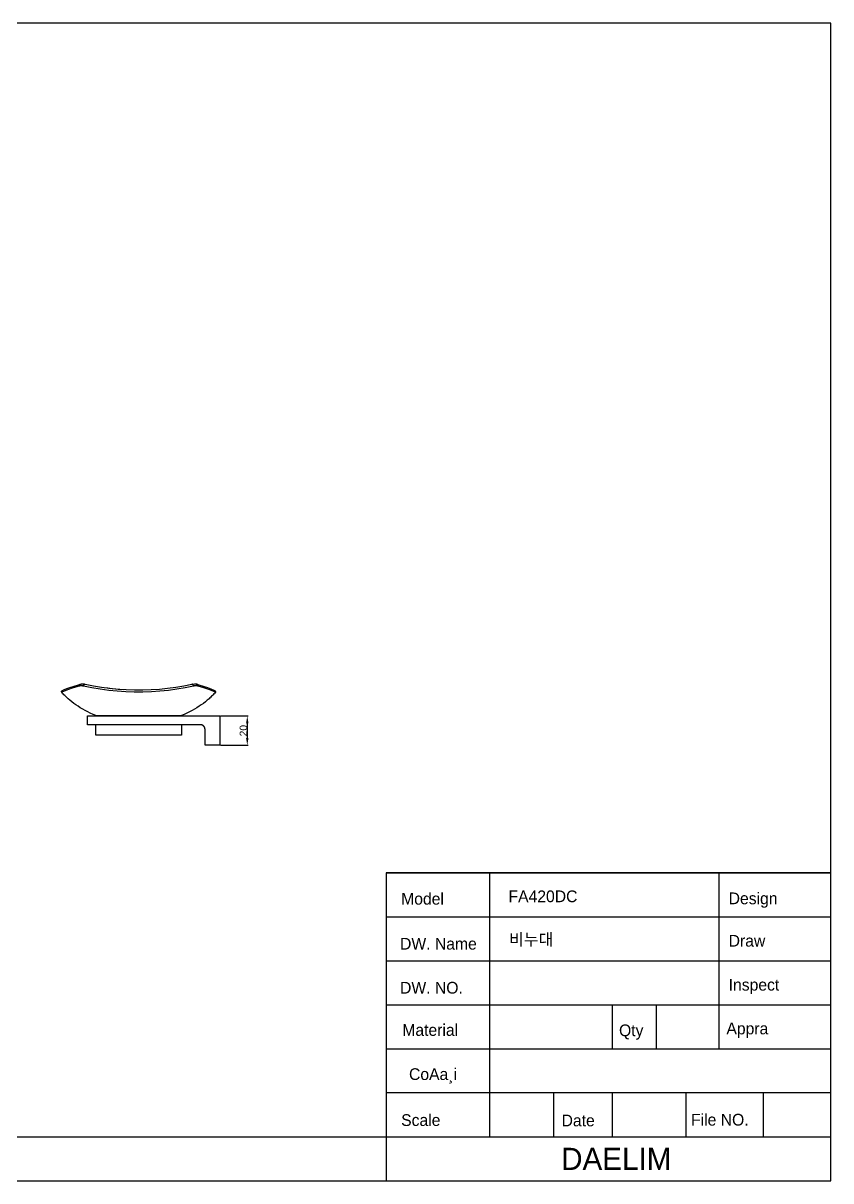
# Model space of a CAD drawing. Header units: millimetres. Extents: x -5 to 5638, y -16 to 780.
# Drawn here: x 2825 to 3375, y -11 to 778 of the extents above; entities that cross this region are included whole.
import ezdxf

# ---------------------------------------------------------------- set-up
doc = ezdxf.new("R2010")
doc.units = ezdxf.units.MM
doc.header["$MEASUREMENT"] = 0
for name, color, linetype in [('____', 5, 'Continuous'), ('DEFAULT', 7, 'Continuous'), ('OUTLINE', 2, 'Continuous'), ('TEX', 131, 'Continuous')]:
    doc.layers.add(name, color=color, linetype=linetype)
doc.styles.add('ARIAL', font='arial.ttf')
doc.dimstyles.new('DIMENSION STYLE 01', dxfattribs={"dimtxt": 5, "dimasz": 5, "dimexe": 0.5, "dimexo": 0.5, "dimgap": 0.09, "dimtad": 1, "dimtoh": 1, "dimdec": 0, "dimzin": 0, "dimdsep": 46, "dimtxsty": 'ARIAL', "dimcen": 0.5, "dimadec": 1, "dimazin": 0, "dimtfac": 1, "dimtdec": 4, "dimtofl": 0, "dimtmove": 0, "dimatfit": 3, "dimfxl": 1, "dimtolj": 1, "dimtzin": 0, "dimarcsym": 0})

# ---------------------------------------------------------------- blocks, each defined once
blk = doc.blocks.new('*D14')
at = {"layer": 'DEFAULT', "color": 0, "lineweight": -2, "transparency": 16777216}
for p, q in [((2959.09, 305.91), (2977.9, 305.91)), ((2977.4, 300.91), (2977.4, 290.91)), ((2959.09, 285.91), (2977.9, 285.91))]:
    blk.add_line(p, q, dxfattribs=at)
at = {"layer": 'DEFAULT', "color": 0, "transparency": 16777216}
for points in [[(2976.57, 300.91), (2978.24, 300.91), (2977.4, 305.91)], [(2976.57, 290.91), (2978.24, 290.91), (2977.4, 285.91)]]:
    blk.add_solid(points, dxfattribs=at)
at = {"layer": 'Defpoints', "color": 0, "transparency": 16777216}
for p in [(2958.59, 305.91), (2958.59, 285.91), (2977.4, 285.91)]:
    blk.add_point(p, dxfattribs=at)
at = {"layer": 'DEFAULT', "color": 0, "transparency": 16777216, "insert": (2974.76, 295.91), "char_height": 5, "attachment_point": 5, "rotation": 90, "style": 'ARIAL'}
blk.add_mtext('\\A1;20', dxfattribs=at)

msp = doc.modelspace()

# ---------------------------------------------------------------- linework, layer by layer
at = {"layer": '____'}
for p, q in [((3375.14, 778.33), (2274.14, 778.33)), ((3375.14, -11.05), (3375.14, 778.33)), ((3072.17, 198.95), (3072.17, -11.05)), ((3375.14, 198.95), (3072.17, 198.95)), ((3072.17, 198.95), (3375.14, 198.95)), ((2274.14, -11.05), (3375.14, -11.05))]:
    msp.add_line(p, q, dxfattribs=at)
at = {"layer": 'OUTLINE'}
for p, q in [((2854.85, 323.65), (2850.96, 322.17)), ((2851.97, 323.6), (2852.11, 323.67)), ((2852.11, 323.67), (2855.15, 324.82)), ((2858.77, 325.02), (2854.85, 323.65)), ((2855.15, 324.82), (2856.52, 325.3)), ((2856.52, 325.3), (2861.76, 327.03)), ((2862.74, 326.27), (2858.77, 325.02)), ((2861.76, 327.03), (2863.65, 327.6)), ((2862.62, 326.7), (2862.63, 326.72)), ((2862.62, 326.68), (2862.62, 326.7)), ((2862.62, 326.66), (2862.62, 326.68)), ((2862.62, 326.64), (2862.62, 326.66)), ((2862.62, 326.62), (2862.62, 326.64)), ((2862.62, 326.6), (2862.62, 326.62)), ((2862.62, 326.58), (2862.62, 326.6)), ((2862.62, 326.56), (2862.62, 326.58)), ((2862.63, 326.54), (2862.62, 326.56)), ((2862.63, 326.76), (2862.64, 326.78)), ((2862.63, 326.74), (2862.63, 326.76)), ((2862.63, 326.72), (2862.63, 326.74)), ((2862.63, 326.52), (2862.63, 326.54)), ((2862.63, 326.5), (2862.63, 326.52)), ((2862.64, 326.48), (2862.63, 326.5)), ((2862.64, 326.8), (2862.65, 326.82)), ((2862.64, 326.78), (2862.64, 326.8)), ((2862.64, 326.46), (2862.64, 326.48)), ((2862.65, 326.44), (2862.64, 326.46)), ((2862.65, 326.82), (2862.66, 326.84)), ((2862.66, 326.42), (2862.65, 326.44)), ((2862.66, 326.86), (2862.67, 326.88)), ((2862.66, 326.84), (2862.66, 326.86)), ((2862.66, 326.4), (2862.66, 326.42)), ((2862.67, 326.38), (2862.66, 326.4)), ((2862.67, 326.88), (2862.68, 326.9)), ((2862.68, 326.36), (2862.67, 326.38)), ((2862.68, 326.9), (2862.69, 326.91)), ((2862.69, 326.34), (2862.68, 326.36)), ((2862.69, 326.91), (2862.7, 326.93)), ((2862.7, 326.33), (2862.69, 326.34)), ((2862.7, 326.93), (2862.71, 326.95)), ((2862.71, 326.31), (2862.7, 326.33)), ((2862.71, 326.95), (2862.72, 326.97)), ((2862.72, 326.29), (2862.71, 326.31)), ((2862.72, 326.97), (2862.73, 326.98)), ((2862.74, 326.27), (2862.72, 326.29)), ((2862.73, 326.98), (2862.75, 327)), ((2862.94, 326.32), (2862.74, 326.27)), ((2862.75, 327), (2862.76, 327.02)), ((2862.76, 327.02), (2862.77, 327.03)), ((2862.77, 327.03), (2862.79, 327.05)), ((2862.79, 327.05), (2862.8, 327.06)), ((2862.8, 327.06), (2862.82, 327.08)), ((2862.82, 327.08), (2862.83, 327.09)), ((2862.83, 327.09), (2862.85, 327.1)), ((2862.85, 327.1), (2863.54, 327.55)), ((2863.14, 326.36), (2862.94, 326.32)), ((2863.34, 326.4), (2863.14, 326.36)), ((2863.54, 326.43), (2863.34, 326.4)), ((2863.54, 327.55), (2863.65, 327.6)), ((2863.75, 326.45), (2863.54, 326.43)), ((2863.65, 327.6), (2863.83, 327.65)), ((2863.95, 326.46), (2863.75, 326.45)), ((2863.83, 327.65), (2864, 327.69)), ((2864.16, 326.47), (2863.95, 326.46)), ((2864, 327.69), (2864.18, 327.72)), ((2864.37, 326.47), (2864.16, 326.47)), ((2864.18, 327.72), (2864.36, 327.75)), ((2864.36, 327.75), (2864.54, 327.78)), ((2864.57, 326.46), (2864.37, 326.47)), ((2864.54, 327.78), (2864.72, 327.79)), ((2864.78, 326.45), (2864.57, 326.46)), ((2864.72, 327.79), (2864.9, 327.81)), ((2864.98, 326.43), (2864.78, 326.45)), ((2864.9, 327.81), (2865.08, 327.81)), ((2865.19, 326.4), (2864.98, 326.43)), ((2865.08, 327.81), (2865.26, 327.81)), ((2865.39, 326.36), (2865.19, 326.4)), ((2865.26, 327.81), (2865.51, 327.81)), ((2865.59, 326.32), (2865.39, 326.36)), ((2865.51, 327.81), (2865.76, 327.8)), ((2865.79, 326.27), (2865.59, 326.32)), ((2865.76, 327.8), (2866.01, 327.77)), ((2865.78, 326.51), (2865.79, 326.54)), ((2865.78, 326.48), (2865.78, 326.51)), ((2865.78, 326.45), (2865.78, 326.48)), ((2865.78, 326.42), (2865.78, 326.45)), ((2865.78, 326.39), (2865.78, 326.42)), ((2865.78, 326.36), (2865.78, 326.39)), ((2865.78, 326.33), (2865.78, 326.36)), ((2865.79, 326.3), (2865.78, 326.33)), ((2865.79, 326.57), (2865.8, 326.6)), ((2865.79, 326.54), (2865.79, 326.57)), ((2865.79, 326.27), (2865.79, 326.3)), ((2871.49, 325.11), (2865.79, 326.27)), ((2865.8, 326.63), (2865.81, 326.66)), ((2865.8, 326.6), (2865.8, 326.63)), ((2865.81, 326.66), (2865.82, 326.69)), ((2865.82, 326.69), (2865.83, 326.72)), ((2865.83, 326.72), (2865.84, 326.74)), ((2865.84, 326.74), (2865.85, 326.77)), ((2865.85, 326.77), (2865.86, 326.8)), ((2865.86, 326.8), (2865.88, 326.83)), ((2865.88, 326.83), (2865.89, 326.85)), ((2865.89, 326.85), (2865.9, 326.88)), ((2865.9, 326.88), (2865.92, 326.9)), ((2865.92, 326.9), (2865.94, 326.93)), ((2865.94, 326.93), (2865.95, 326.95)), ((2865.95, 326.95), (2865.97, 326.98)), ((2865.97, 326.98), (2865.99, 327)), ((2865.99, 327), (2866.01, 327.02)), ((2866.01, 327.77), (2866.26, 327.75)), ((2866.01, 327.02), (2866.03, 327.04)), ((2866.03, 327.04), (2866.05, 327.06)), ((2866.05, 327.06), (2866.08, 327.08)), ((2866.08, 327.08), (2866.1, 327.1)), ((2866.1, 327.1), (2866.75, 327.55)), ((2866.26, 327.75), (2866.51, 327.71)), ((2866.51, 327.71), (2866.76, 327.67)), ((2866.75, 327.55), (2866.76, 327.55)), ((2866.76, 327.67), (2867, 327.61)), ((2866.76, 327.55), (2866.77, 327.56)), ((2866.77, 327.56), (2866.78, 327.57)), ((2866.78, 327.57), (2866.79, 327.57)), ((2866.79, 327.57), (2866.8, 327.58)), ((2866.8, 327.58), (2866.81, 327.58)), ((2866.81, 327.58), (2866.82, 327.59)), ((2866.82, 327.59), (2866.83, 327.59)), ((2866.83, 327.59), (2866.84, 327.6)), ((2866.84, 327.6), (2866.85, 327.6)), ((2866.85, 327.6), (2866.86, 327.61)), ((2866.86, 327.61), (2866.87, 327.61)), ((2866.87, 327.61), (2866.88, 327.61)), ((2866.88, 327.61), (2866.89, 327.61)), ((2866.89, 327.61), (2866.9, 327.61)), ((2866.9, 327.61), (2866.92, 327.62)), ((2866.92, 327.62), (2866.93, 327.62)), ((2866.93, 327.62), (2866.94, 327.62)), ((2866.94, 327.62), (2866.95, 327.62)), ((2866.95, 327.62), (2866.96, 327.62)), ((2866.96, 327.62), (2866.97, 327.62)), ((2866.97, 327.62), (2866.98, 327.62)), ((2866.98, 327.62), (2867, 327.62)), ((2867, 327.62), (2867.01, 327.61)), ((2867.01, 327.61), (2872.54, 326.51)), ((2877.22, 324.14), (2871.49, 325.11)), ((2872.54, 326.51), (2878.1, 325.58)), ((2882.99, 323.36), (2877.22, 324.14)), ((2878.1, 325.58), (2883.69, 324.84)), ((2879.77, 325.34), (2882.26, 325.01)), ((2882.98, 324.92), (2883.56, 324.86)), ((2883.56, 324.86), (2884.39, 324.76)), ((2883.69, 324.84), (2889.31, 324.29)), ((2885.38, 324.66), (2892.98, 324.03)), ((2889.31, 324.29), (2894.93, 323.92)), ((2894.93, 323.92), (2900.57, 323.74)), ((2900.57, 323.74), (2906.21, 323.74)), ((2902.3, 323.72), (2902.38, 323.72)), ((2906.21, 323.74), (2911.85, 323.93)), ((2911.85, 323.93), (2917.48, 324.31)), ((2917.48, 324.31), (2923.09, 324.87)), ((2922.93, 324.85), (2923.1, 324.87)), ((2923.09, 324.87), (2928.61, 325.61)), ((2929.36, 324.15), (2923.6, 323.37)), ((2928.61, 325.61), (2934.11, 326.53)), ((2935.1, 325.12), (2929.36, 324.15)), ((2934.11, 326.53), (2939.58, 327.63)), ((2940.79, 326.29), (2935.1, 325.12)), ((2939.58, 327.63), (2939.75, 327.66)), ((2939.59, 327.63), (2939.58, 327.63)), ((2939.6, 327.63), (2939.59, 327.63)), ((2939.61, 327.63), (2939.6, 327.63)), ((2939.63, 327.63), (2939.61, 327.63)), ((2939.64, 327.63), (2939.63, 327.63)), ((2939.65, 327.63), (2939.64, 327.63)), ((2939.66, 327.63), (2939.65, 327.63)), ((2939.67, 327.63), (2939.66, 327.63)), ((2939.68, 327.63), (2939.67, 327.63)), ((2939.69, 327.63), (2939.68, 327.63)), ((2939.7, 327.62), (2939.69, 327.63)), ((2939.72, 327.62), (2939.7, 327.62)), ((2939.73, 327.62), (2939.72, 327.62)), ((2939.74, 327.61), (2939.73, 327.62)), ((2939.75, 327.61), (2939.74, 327.61)), ((2939.75, 327.66), (2941.4, 327.84)), ((2939.76, 327.61), (2939.75, 327.61)), ((2939.77, 327.6), (2939.76, 327.61)), ((2939.78, 327.6), (2939.77, 327.6)), ((2939.79, 327.59), (2939.78, 327.6)), ((2939.8, 327.59), (2939.79, 327.59)), ((2939.81, 327.58), (2939.8, 327.59)), ((2939.82, 327.57), (2939.81, 327.58)), ((2939.83, 327.57), (2939.82, 327.57)), ((2939.84, 327.56), (2939.83, 327.57)), ((2940.49, 327.12), (2939.84, 327.56)), ((2940.51, 327.1), (2940.49, 327.12)), ((2940.53, 327.07), (2940.51, 327.1)), ((2940.56, 327.05), (2940.53, 327.07)), ((2940.58, 327.03), (2940.56, 327.05)), ((2940.6, 327.01), (2940.58, 327.03)), ((2940.62, 326.98), (2940.6, 327.01)), ((2940.64, 326.96), (2940.62, 326.98)), ((2940.65, 326.93), (2940.64, 326.96)), ((2940.67, 326.91), (2940.65, 326.93)), ((2940.69, 326.88), (2940.67, 326.91)), ((2940.7, 326.86), (2940.69, 326.88)), ((2940.72, 326.83), (2940.7, 326.86)), ((2940.73, 326.8), (2940.72, 326.83)), ((2940.74, 326.77), (2940.73, 326.8)), ((2940.75, 326.74), (2940.74, 326.77)), ((2940.76, 326.71), (2940.75, 326.74)), ((2940.77, 326.68), (2940.76, 326.71)), ((2940.78, 326.65), (2940.77, 326.68)), ((2940.79, 326.62), (2940.78, 326.65)), ((2940.79, 326.59), (2940.79, 326.62)), ((2940.8, 326.56), (2940.79, 326.59)), ((2941, 326.34), (2940.79, 326.29)), ((2940.79, 326.29), (2940.8, 326.32)), ((2940.8, 326.53), (2940.8, 326.56)), ((2940.8, 326.5), (2940.8, 326.53)), ((2940.81, 326.47), (2940.8, 326.5)), ((2940.8, 326.35), (2940.81, 326.38)), ((2940.8, 326.32), (2940.8, 326.35)), ((2940.81, 326.44), (2940.81, 326.47)), ((2940.81, 326.41), (2940.81, 326.44)), ((2940.81, 326.38), (2940.81, 326.41)), ((2941.2, 326.38), (2941, 326.34)), ((2941.4, 326.41), (2941.2, 326.38)), ((2941.4, 327.84), (2941.58, 327.84)), ((2941.61, 326.44), (2941.4, 326.41)), ((2941.58, 327.84), (2941.76, 327.84)), ((2941.81, 326.46), (2941.61, 326.44)), ((2941.76, 327.84), (2941.94, 327.82)), ((2942.02, 326.47), (2941.81, 326.46)), ((2941.94, 327.82), (2942.12, 327.8)), ((2942.22, 326.48), (2942.02, 326.47)), ((2942.12, 327.8), (2942.3, 327.78)), ((2942.43, 326.48), (2942.22, 326.48)), ((2942.3, 327.78), (2942.48, 327.75)), ((2942.64, 326.48), (2942.43, 326.48)), ((2942.48, 327.75), (2942.66, 327.72)), ((2942.84, 326.46), (2942.64, 326.48)), ((2942.66, 327.72), (2942.83, 327.68)), ((2942.76, 327.69), (2942.72, 327.7)), ((2942.79, 327.68), (2942.76, 327.69)), ((2942.83, 327.67), (2942.79, 327.68)), ((2942.83, 327.68), (2943.01, 327.63)), ((2942.86, 327.66), (2942.83, 327.67)), ((2943.05, 326.44), (2942.84, 326.46)), ((2942.9, 327.65), (2942.86, 327.66)), ((2942.93, 327.63), (2942.9, 327.65)), ((2942.96, 327.62), (2942.93, 327.63)), ((2942.99, 327.6), (2942.96, 327.62)), ((2943.03, 327.58), (2942.99, 327.6)), ((2943.01, 327.63), (2943.01, 327.63)), ((2943.01, 327.63), (2945.02, 327.02)), ((2943.06, 327.56), (2943.03, 327.58)), ((2943.25, 326.41), (2943.05, 326.44)), ((2943.75, 327.12), (2943.06, 327.56)), ((2943.46, 326.38), (2943.25, 326.41)), ((2943.66, 326.34), (2943.46, 326.38)), ((2943.86, 326.29), (2943.66, 326.34)), ((2943.76, 327.1), (2943.75, 327.12)), ((2943.78, 327.09), (2943.76, 327.1)), ((2943.79, 327.08), (2943.78, 327.09)), ((2943.81, 327.06), (2943.79, 327.08)), ((2943.82, 327.05), (2943.81, 327.06)), ((2943.83, 327.03), (2943.82, 327.05)), ((2943.85, 327.02), (2943.83, 327.03)), ((2943.86, 327), (2943.85, 327.02)), ((2943.87, 326.98), (2943.86, 327)), ((2943.86, 326.29), (2943.87, 326.31)), ((2947.84, 325.03), (2943.86, 326.29)), ((2943.88, 326.97), (2943.87, 326.98)), ((2943.87, 326.31), (2943.88, 326.32)), ((2943.89, 326.95), (2943.88, 326.97)), ((2943.88, 326.32), (2943.89, 326.34)), ((2943.9, 326.93), (2943.89, 326.95)), ((2943.89, 326.34), (2943.9, 326.36)), ((2943.91, 326.91), (2943.9, 326.93)), ((2943.9, 326.36), (2943.91, 326.38)), ((2943.92, 326.89), (2943.91, 326.91)), ((2943.91, 326.38), (2943.92, 326.4)), ((2943.93, 326.87), (2943.92, 326.89)), ((2943.92, 326.4), (2943.93, 326.41)), ((2943.94, 326.86), (2943.93, 326.87)), ((2943.93, 326.41), (2943.94, 326.43)), ((2943.94, 326.84), (2943.94, 326.86)), ((2943.95, 326.82), (2943.94, 326.84)), ((2943.94, 326.45), (2943.95, 326.47)), ((2943.94, 326.43), (2943.94, 326.45)), ((2943.96, 326.8), (2943.95, 326.82)), ((2943.95, 326.49), (2943.96, 326.51)), ((2943.95, 326.47), (2943.95, 326.49)), ((2943.96, 326.78), (2943.96, 326.8)), ((2943.96, 326.76), (2943.96, 326.78)), ((2943.97, 326.74), (2943.96, 326.76)), ((2943.96, 326.53), (2943.97, 326.55)), ((2943.96, 326.51), (2943.96, 326.53)), ((2943.97, 326.72), (2943.97, 326.74)), ((2943.97, 326.7), (2943.97, 326.72)), ((2943.97, 326.67), (2943.97, 326.7)), ((2943.97, 326.65), (2943.97, 326.67)), ((2943.97, 326.63), (2943.97, 326.65)), ((2943.97, 326.61), (2943.97, 326.63)), ((2943.97, 326.59), (2943.97, 326.61)), ((2943.97, 326.57), (2943.97, 326.59)), ((2943.97, 326.55), (2943.97, 326.57)), ((2945.02, 327.02), (2950.22, 325.3)), ((2951.79, 323.65), (2947.84, 325.03)), ((2950.22, 325.3), (2951.51, 324.83)), ((2951.51, 324.83), (2954.68, 323.6)), ((2955.69, 322.16), (2951.79, 323.65)), ((2850.82, 322.57), (2850.83, 322.59)), ((2850.82, 322.55), (2850.82, 322.57)), ((2850.82, 322.53), (2850.82, 322.55)), ((2850.82, 322.51), (2850.82, 322.53)), ((2850.82, 322.49), (2850.82, 322.51)), ((2850.83, 322.47), (2850.82, 322.49)), ((2850.83, 322.65), (2850.84, 322.67)), ((2850.83, 322.63), (2850.83, 322.65)), ((2850.83, 322.61), (2850.83, 322.63)), ((2850.83, 322.59), (2850.83, 322.61)), ((2850.83, 322.45), (2850.83, 322.47)), ((2850.83, 322.43), (2850.83, 322.45)), ((2850.84, 322.41), (2850.83, 322.43)), ((2850.84, 322.69), (2850.85, 322.71)), ((2850.84, 322.67), (2850.84, 322.69)), ((2850.84, 322.39), (2850.84, 322.41)), ((2850.84, 322.38), (2850.84, 322.39)), ((2850.85, 322.36), (2850.84, 322.38)), ((2850.85, 322.71), (2850.86, 322.73)), ((2850.86, 322.34), (2850.85, 322.36)), ((2850.86, 322.75), (2850.87, 322.77)), ((2850.86, 322.73), (2850.86, 322.75)), ((2850.86, 322.32), (2850.86, 322.34)), ((2850.87, 322.3), (2850.86, 322.32)), ((2850.87, 322.77), (2850.88, 322.78)), ((2850.88, 322.28), (2850.87, 322.3)), ((2850.88, 322.78), (2850.89, 322.8)), ((2850.89, 322.26), (2850.88, 322.28)), ((2850.89, 322.8), (2850.9, 322.82)), ((2850.9, 322.25), (2850.89, 322.26)), ((2850.9, 322.82), (2850.91, 322.84)), ((2850.91, 322.23), (2850.9, 322.25)), ((2850.91, 322.84), (2850.92, 322.85)), ((2850.92, 322.21), (2850.91, 322.23)), ((2850.92, 322.85), (2850.93, 322.87)), ((2850.93, 322.2), (2850.92, 322.21)), ((2850.93, 322.87), (2850.94, 322.89)), ((2850.94, 322.18), (2850.93, 322.2)), ((2850.94, 322.89), (2850.95, 322.9)), ((2850.96, 322.16), (2850.94, 322.18)), ((2850.95, 322.9), (2850.97, 322.92)), ((2851.45, 321.58), (2850.96, 322.16)), ((2850.96, 322.16), (2850.96, 322.16)), ((2850.97, 322.92), (2850.98, 322.93)), ((2850.98, 322.93), (2850.99, 322.95)), ((2850.99, 322.95), (2851.01, 322.96)), ((2851.01, 322.96), (2851.02, 322.97)), ((2851.02, 322.97), (2851.04, 322.99)), ((2851.04, 322.99), (2851.05, 323)), ((2851.05, 323), (2851.07, 323.01)), ((2851.07, 323.01), (2851.09, 323.02)), ((2851.09, 323.02), (2851.1, 323.03)), ((2851.1, 323.03), (2851.97, 323.6)), ((2851.95, 321.01), (2851.45, 321.58)), ((2852.46, 320.44), (2851.95, 321.01)), ((2852.99, 319.89), (2852.46, 320.44)), ((2853.54, 319.32), (2852.99, 319.89)), ((2854.11, 318.76), (2853.54, 319.32)), ((2854.69, 318.22), (2854.11, 318.76)), ((2855.27, 317.68), (2854.69, 318.22)), ((2856.52, 316.6), (2855.27, 317.68)), ((2857.81, 315.56), (2856.52, 316.6)), ((2888.77, 322.77), (2882.99, 323.36)), ((2894.57, 322.38), (2888.77, 322.77)), ((2900.39, 322.19), (2894.57, 322.38)), ((2906.2, 322.19), (2900.39, 322.19)), ((2912.01, 322.39), (2906.2, 322.19)), ((2917.82, 322.78), (2912.01, 322.39)), ((2923.6, 323.37), (2917.82, 322.78)), ((2950.13, 316.6), (2948.84, 315.56)), ((2951.37, 317.68), (2950.13, 316.6)), ((2951.96, 318.22), (2951.37, 317.68)), ((2952.54, 318.76), (2951.96, 318.22)), ((2953.11, 319.32), (2952.54, 318.76)), ((2953.66, 319.89), (2953.11, 319.32)), ((2954.19, 320.44), (2953.66, 319.89)), ((2954.7, 321.01), (2954.19, 320.44)), ((2954.68, 323.6), (2954.68, 323.6)), ((2954.68, 323.6), (2954.68, 323.6)), ((2954.68, 323.6), (2955.54, 323.03)), ((2955.2, 321.58), (2954.7, 321.01)), ((2955.69, 322.16), (2955.2, 321.58)), ((2955.54, 323.03), (2955.8, 322.69)), ((2955.83, 322.52), (2955.69, 322.16)), ((2955.69, 322.16), (2955.69, 322.16)), ((2955.69, 322.16), (2955.69, 322.16)), ((2955.8, 322.69), (2955.83, 322.52)), ((2859.17, 314.53), (2857.81, 315.56)), ((2860.56, 313.54), (2859.17, 314.53)), ((2862.06, 312.54), (2860.56, 313.54)), ((2863.59, 311.58), (2862.06, 312.54)), ((2865.22, 310.61), (2863.59, 311.58)), ((2866.88, 309.69), (2865.22, 310.61)), ((2868.63, 308.77), (2866.88, 309.69)), ((2870.39, 307.89), (2868.63, 308.77)), ((2872.28, 307), (2870.39, 307.89)), ((2936.25, 307.89), (2934.37, 307)), ((2938.02, 308.77), (2936.25, 307.89)), ((2939.77, 309.69), (2938.02, 308.77)), ((2941.42, 310.61), (2939.77, 309.69)), ((2943.06, 311.58), (2941.42, 310.61)), ((2944.59, 312.54), (2943.06, 311.58)), ((2946.08, 313.54), (2944.59, 312.54)), ((2947.48, 314.53), (2946.08, 313.54)), ((2948.84, 315.56), (2947.48, 314.53)), ((2868.59, 299.91), (2868.59, 305.91)), ((2868.59, 305.91), (2871.59, 305.91)), ((2871.59, 305.91), (2958.59, 305.91)), ((2874.19, 306.16), (2872.28, 307)), ((2874.19, 306.16), (2932.46, 306.16)), ((2874.19, 292.95), (2874.19, 300.16)), ((2934.37, 307), (2932.46, 306.16)), ((2932.46, 300.16), (2932.46, 292.95)), ((2958.59, 305.91), (2958.59, 285.91)), ((2871.59, 299.91), (2868.59, 299.91)), ((2945.59, 299.91), (2871.59, 299.91)), ((2903.32, 292.95), (2874.19, 292.95)), ((2932.46, 292.95), (2903.32, 292.95)), ((2945.69, 299.91), (2945.59, 299.91)), ((2945.8, 299.9), (2945.69, 299.91)), ((2945.9, 299.89), (2945.8, 299.9)), ((2946.01, 299.88), (2945.9, 299.89)), ((2946.11, 299.86), (2946.01, 299.88)), ((2946.21, 299.84), (2946.11, 299.86)), ((2946.31, 299.82), (2946.21, 299.84)), ((2946.42, 299.79), (2946.31, 299.82)), ((2946.52, 299.76), (2946.42, 299.79)), ((2946.62, 299.73), (2946.52, 299.76)), ((2946.71, 299.69), (2946.62, 299.73)), ((2946.81, 299.65), (2946.71, 299.69)), ((2946.9, 299.6), (2946.81, 299.65)), ((2947, 299.56), (2946.9, 299.6)), ((2947.09, 299.51), (2947, 299.56)), ((2947.18, 299.45), (2947.09, 299.51)), ((2947.27, 299.4), (2947.18, 299.45)), ((2947.35, 299.34), (2947.27, 299.4)), ((2947.44, 299.27), (2947.35, 299.34)), ((2947.52, 299.21), (2947.44, 299.27)), ((2947.6, 299.14), (2947.52, 299.21)), ((2947.67, 299.07), (2947.6, 299.14)), ((2947.75, 298.99), (2947.67, 299.07)), ((2947.82, 298.92), (2947.75, 298.99)), ((2947.89, 298.84), (2947.82, 298.92)), ((2947.95, 298.76), (2947.89, 298.84)), ((2948.02, 298.67), (2947.95, 298.76)), ((2948.08, 298.59), (2948.02, 298.67)), ((2948.13, 298.5), (2948.08, 298.59)), ((2948.19, 298.41), (2948.13, 298.5)), ((2948.24, 298.32), (2948.19, 298.41)), ((2948.29, 298.22), (2948.24, 298.32)), ((2948.33, 298.13), (2948.29, 298.22)), ((2948.37, 298.03), (2948.33, 298.13)), ((2948.41, 297.93), (2948.37, 298.03)), ((2948.44, 297.84), (2948.41, 297.93)), ((2948.47, 297.74), (2948.44, 297.84)), ((2948.5, 297.63), (2948.47, 297.74)), ((2948.52, 297.53), (2948.5, 297.63)), ((2948.54, 297.43), (2948.52, 297.53)), ((2948.56, 297.33), (2948.54, 297.43)), ((2948.57, 297.22), (2948.56, 297.33)), ((2948.58, 297.12), (2948.57, 297.22)), ((2948.59, 297.01), (2948.58, 297.12)), ((2948.59, 296.91), (2948.59, 297.01)), ((2948.59, 285.91), (2948.59, 296.91)), ((2958.59, 285.91), (2948.59, 285.91))]:
    msp.add_line(p, q, dxfattribs=at)
at = {"layer": 'TEX'}
for p, q in [((3142.78, 18.95), (3142.78, 198.95)), ((3299.14, 78.95), (3299.14, 198.95)), ((3072.17, 168.95), (3375.14, 168.95)), ((3072.17, 138.95), (3375.14, 138.95)), ((3072.17, 108.95), (3375.14, 108.95)), ((3226.43, 78.95), (3226.43, 108.95)), ((3256.43, 78.95), (3256.43, 108.95)), ((3072.17, 78.95), (3375.14, 78.95)), ((3375.14, 48.95), (3072.17, 48.95)), ((3186.43, 18.95), (3186.43, 48.95)), ((3226.43, 18.95), (3226.43, 48.95)), ((3276.61, 18.95), (3276.61, 48.95)), ((3329.14, 18.95), (3329.14, 48.95)), ((2274.14, 18.95), (3375.14, 18.95))]:
    msp.add_line(p, q, dxfattribs=at)

# ---------------------------------------------------------------- texts
at = {"layer": 'TEX', "attachment_point": 1, "line_spacing_factor": 0.963855}
for s, insert, char_height, width in [('\\fNew Gulim;Model', (3082.29, 185.3), 8, 35.9588), ('{\\fNew Gulim|b0|i0|c129|p18;FA420DC}', (3155.45, 186.95), 8, 47.3402), ('\\fNew Gulim;Design', (3305.5, 185.56), 8, 40.4124), ('{\\fNew Gulim|b0|i0|c129|p18;비누대}', (3155.87, 157.55), 8, 82.4742), ('\\fNew Gulim;DW. Name', (3081.53, 154.62), 8, 58.9278), ('\\fNew Gulim;Draw', (3305.5, 156.67), 8, 31.6289), ('\\fNew Gulim;Inspect', (3305.5, 126.67), 8, 42.8866), ('\\fNew Gulim;DW. NO.', (3081.53, 124.62), 8, 48.9897), ('\\fNew Gulim;Material', (3083.06, 95.82), 8, 44.4124), ('\\fNew Gulim;Qty', (3230.78, 95.57), 8, 23.7526), ('\\fNew Gulim;Appra', (3303.97, 96.84), 8, 36.6186), ('\\fNew Gulim;CoAa¸i', (3087.63, 65.71), 8, 39.4639), ('\\fNew Gulim;Scale', (3082.29, 34.37), 8, 33.8557), ('\\fNew Gulim;Date', (3191.63, 34.12), 8, 29.2371), ('\\fNew Gulim;File NO.', (3279.88, 34.63), 8, 45.6495), ('{\\fNew Gulim|b0|i0|c129|p18;DAELIM}', (3191.31, 11.49), 15.0961, 78.0086)]:
    msp.add_mtext(s, dxfattribs=dict(at, insert=insert, char_height=char_height, width=width))

# ---------------------------------------------------------------- dimensions: what is measured, and where the dimension line sits
at = {"layer": 'DEFAULT'}
dim = msp.add_linear_dim(base=(2977.4, 285.91), p1=(2958.59, 305.91), p2=(2958.59, 285.91), angle=90, dimstyle='DIMENSION STYLE 01', dxfattribs=at)
dim.commit()
dim.dimension.update_dxf_attribs({"geometry": '*D14', "text_midpoint": (2974.76, 295.91)})

doc.saveas('drawing.dxf')
